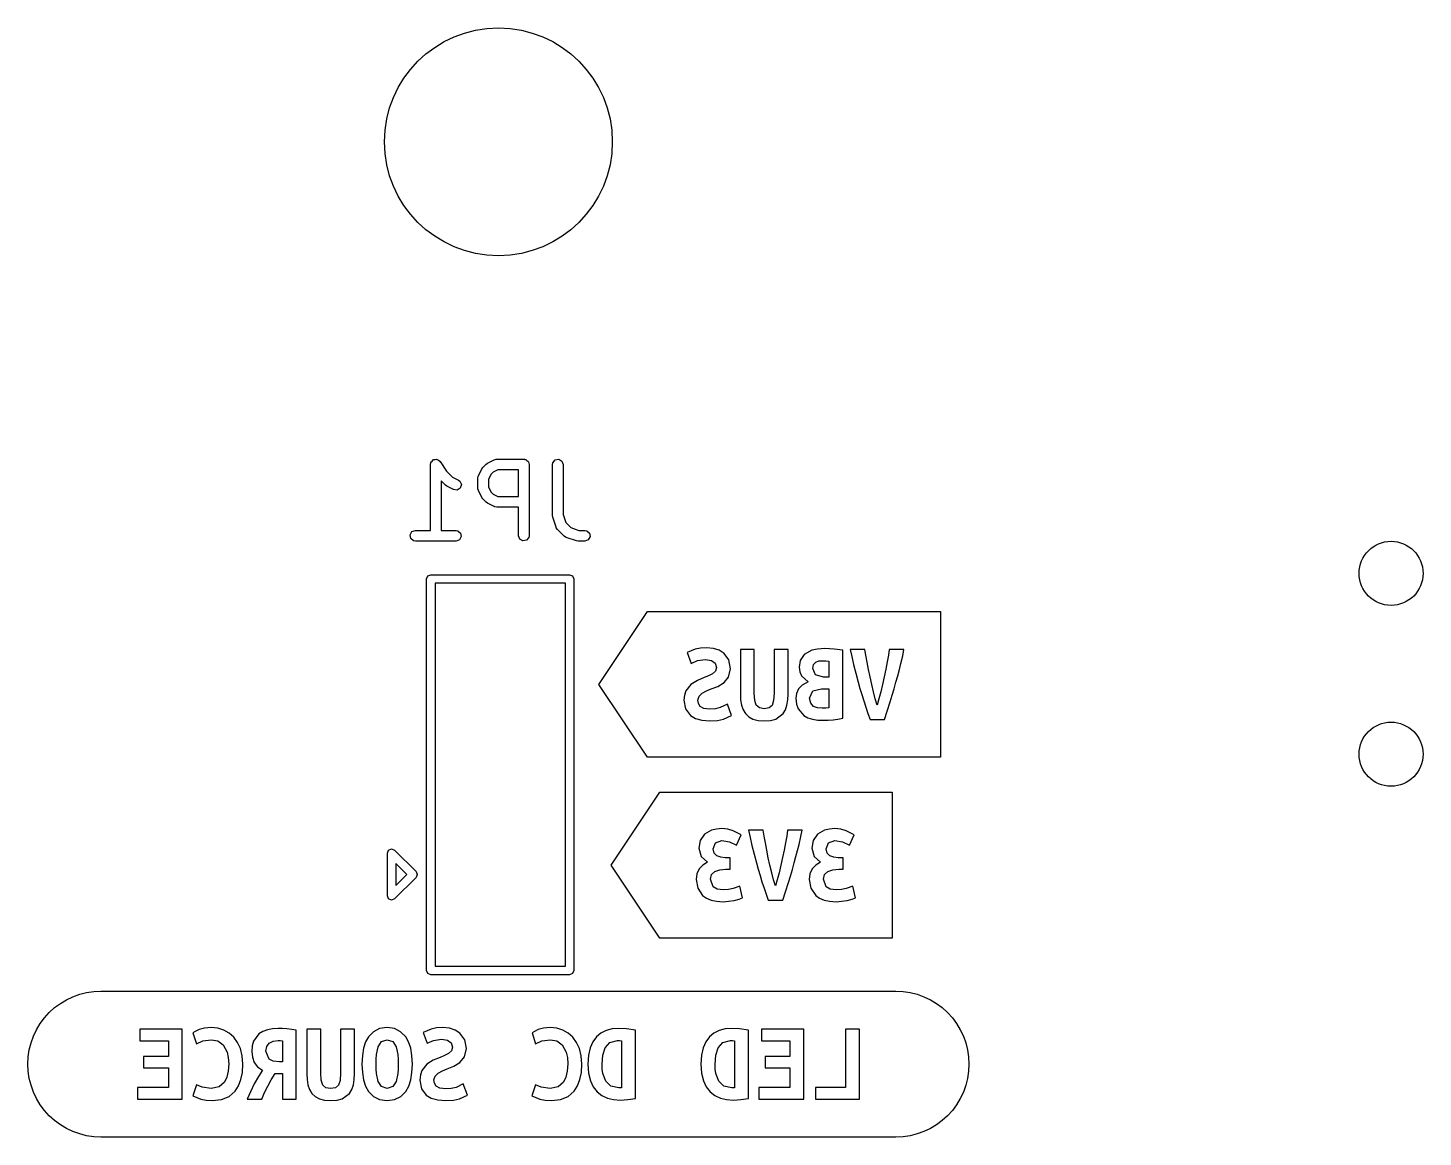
# Model space of a CAD drawing. Extents: x 15 to 417, y -138 to -107.
# Drawn here: x 31.49 to 51.09, y -124.47 to -108.89 of the extents above; entities that cross this region are included whole.
import ezdxf

# ---------------------------------------------------------------- set-up
doc = ezdxf.new("R2010")
doc.units = 0
doc.layers.add('BLACK', color=7, linetype='CONTINUOUS')

msp = doc.modelspace()

# ---------------------------------------------------------------- linework, layer by layer
at = {"layer": 'BLACK', "linetype": 'CONTINUOUS'}
for p, q in [((37.144, -115.022), (37.1486, -114.997)), ((37.144, -115.947), (37.144, -115.022)), ((37.1486, -114.997), (37.1513, -114.993)), ((37.1513, -114.993), (37.1518, -114.989)), ((37.1518, -114.989), (37.1676, -114.974)), ((37.1676, -114.974), (37.1815, -114.957)), ((37.1815, -114.957), (37.1858, -114.957)), ((37.1858, -114.957), (37.1889, -114.954)), ((37.1889, -114.954), (37.2106, -114.952)), ((37.2106, -114.952), (37.2321, -114.949)), ((37.2321, -114.949), (37.2358, -114.951)), ((37.2358, -114.951), (37.2401, -114.95)), ((37.2401, -114.95), (37.2576, -114.963)), ((37.2576, -114.963), (37.2765, -114.974)), ((37.2765, -114.974), (37.278, -114.978)), ((37.278, -114.978), (37.2815, -114.981)), ((37.2815, -114.981), (37.3726, -115.117)), ((37.8803, -115.065), (37.9279, -115.017)), ((37.9279, -115.017), (37.9463, -115.004)), ((37.9463, -115.004), (37.9474, -115.003)), ((37.9474, -115.003), (38.0426, -114.955)), ((38.0426, -114.955), (38.0676, -114.948)), ((38.0676, -114.948), (38.072, -114.949)), ((38.072, -114.949), (38.0762, -114.947)), ((38.0762, -114.947), (38.4571, -114.947)), ((38.4571, -114.947), (38.4669, -114.949)), ((38.4669, -114.949), (38.4702, -114.949)), ((38.4702, -114.949), (38.4731, -114.95)), ((38.4731, -114.95), (38.4828, -114.952)), ((38.4828, -114.952), (38.4977, -114.964)), ((38.4977, -114.964), (38.5146, -114.974)), ((38.5146, -114.974), (38.5169, -114.981)), ((38.5169, -114.981), (38.5221, -114.985)), ((38.5221, -114.985), (38.5255, -115.004)), ((38.5255, -115.004), (38.5321, -115.022)), ((38.5321, -115.022), (38.5321, -116.022)), ((38.8583, -115.022), (38.8629, -114.997)), ((38.8583, -115.737), (38.8583, -115.022)), ((38.8629, -114.997), (38.8958, -114.957)), ((38.8958, -114.957), (38.9464, -114.949)), ((38.9464, -114.949), (38.9908, -114.974)), ((38.9908, -114.974), (39.0083, -115.022)), ((39.0083, -115.022), (39.0083, -115.724)), ((37.3726, -115.117), (37.4539, -115.199)), ((37.4539, -115.199), (37.5383, -115.241)), ((37.8107, -115.213), (37.8152, -115.187)), ((37.8107, -115.356), (37.8107, -115.213)), ((37.8152, -115.187), (37.8181, -115.184)), ((37.8181, -115.184), (37.8186, -115.179)), ((37.8186, -115.179), (37.8663, -115.084)), ((37.8663, -115.084), (37.8796, -115.066)), ((37.8796, -115.066), (37.8803, -115.065)), ((37.995, -115.162), (37.9607, -115.231)), ((37.9607, -115.231), (37.9607, -115.338)), ((38.0254, -115.132), (37.995, -115.162)), ((38.0939, -115.097), (38.0254, -115.132)), ((38.3821, -115.097), (38.0939, -115.097)), ((38.3821, -115.471), (38.3821, -115.097)), ((37.3565, -115.314), (37.294, -115.251)), ((37.294, -115.251), (37.294, -115.947)), ((37.358, -115.314), (37.3565, -115.314)), ((37.376, -115.328), (37.358, -115.314)), ((37.4712, -115.375), (37.376, -115.328)), ((37.5222, -115.381), (37.4712, -115.375)), ((37.565, -115.353), (37.5222, -115.381)), ((37.5383, -115.241), (37.5592, -115.257)), ((37.5592, -115.257), (37.5796, -115.304)), ((37.5796, -115.304), (37.565, -115.353)), ((37.8122, -115.36), (37.8107, -115.356)), ((37.8112, -115.364), (37.8122, -115.36)), ((37.8186, -115.389), (37.8112, -115.364)), ((37.8663, -115.484), (37.8186, -115.389)), ((37.9607, -115.338), (37.995, -115.407)), ((37.995, -115.407), (38.0254, -115.437)), ((37.8674, -115.486), (37.8663, -115.484)), ((37.8803, -115.504), (37.8674, -115.486)), ((37.9279, -115.552), (37.8803, -115.504)), ((37.9294, -115.552), (37.9279, -115.552)), ((37.9474, -115.566), (37.9294, -115.552)), ((38.0426, -115.613), (37.9474, -115.566)), ((38.0254, -115.437), (38.0939, -115.471)), ((38.0471, -115.614), (38.0426, -115.613)), ((38.0505, -115.617), (38.0471, -115.614)), ((38.0762, -115.621), (38.0505, -115.617)), ((38.3821, -115.621), (38.0762, -115.621)), ((38.0939, -115.471), (38.3821, -115.471)), ((38.3821, -116.022), (38.3821, -115.621)), ((38.8589, -115.738), (38.8583, -115.737)), ((38.8622, -115.76), (38.8589, -115.738)), ((38.9098, -115.903), (38.8622, -115.76)), ((39.0083, -115.724), (39.0465, -115.839)), ((36.8595, -116.009), (36.8851, -115.965)), ((36.8684, -116.06), (36.8595, -116.009)), ((36.8851, -115.965), (36.9333, -115.947)), ((36.9333, -115.947), (37.144, -115.947)), ((37.294, -115.947), (37.5048, -115.947)), ((37.5048, -115.947), (37.5304, -115.952)), ((37.5304, -115.952), (37.5697, -115.985)), ((37.5697, -115.985), (37.5786, -116.035)), ((38.9126, -115.907), (38.9098, -115.903)), ((38.913, -115.911), (38.9126, -115.907)), ((38.9279, -115.933), (38.913, -115.911)), ((39.0232, -116.028), (38.9279, -115.933)), ((39.0465, -115.839), (39.1167, -115.909)), ((39.1167, -115.909), (39.2312, -115.947)), ((39.2312, -115.947), (39.3143, -115.947)), ((39.3143, -115.947), (39.3399, -115.952)), ((39.3399, -115.952), (39.3792, -115.985)), ((39.3792, -115.985), (39.3881, -116.035)), ((36.9077, -116.093), (36.8684, -116.06)), ((36.9333, -116.097), (36.9077, -116.093)), ((37.5048, -116.097), (36.9333, -116.097)), ((37.553, -116.08), (37.5048, -116.097)), ((37.5786, -116.035), (37.553, -116.08)), ((38.3997, -116.071), (38.3821, -116.022)), ((38.4441, -116.096), (38.3997, -116.071)), ((38.4946, -116.087), (38.4441, -116.096)), ((38.5276, -116.048), (38.4946, -116.087)), ((38.5321, -116.022), (38.5276, -116.048)), ((39.0272, -116.03), (39.0232, -116.028)), ((39.0296, -116.034), (39.0272, -116.03)), ((39.0525, -116.046), (39.0296, -116.034)), ((39.1953, -116.094), (39.0525, -116.046)), ((39.197, -116.093), (39.1953, -116.094)), ((39.219, -116.097), (39.197, -116.093)), ((39.3143, -116.097), (39.219, -116.097)), ((39.3625, -116.08), (39.3143, -116.097)), ((39.3881, -116.035), (39.3625, -116.08)), ((37.09, -116.63), (37.1076, -116.588)), ((37.1076, -116.588), (37.15, -116.57)), ((37.15, -116.57), (39.1, -116.57)), ((39.1, -116.57), (39.1424, -116.588)), ((39.1424, -116.588), (39.16, -116.63)), ((37.09, -122.13), (37.09, -116.63)), ((37.21, -116.69), (37.21, -122.07)), ((39.04, -116.69), (37.21, -116.69)), ((39.04, -122.07), (39.04, -116.69)), ((39.16, -116.63), (39.16, -122.13)), ((39.5101, -118.11), (40.1937, -117.085)), ((40.1937, -117.085), (44.3099, -117.085)), ((44.3099, -117.085), (44.3099, -119.135)), ((40.8643, -117.618), (40.7508, -117.664)), ((40.7508, -117.664), (40.808, -117.815)), ((40.808, -117.815), (40.8961, -117.777)), ((40.9375, -117.602), (40.8643, -117.618)), ((40.8961, -117.777), (41.008, -117.761)), ((41.0223, -117.597), (40.9375, -117.602)), ((41.008, -117.761), (41.0944, -117.773)), ((41.1196, -117.606), (41.0223, -117.597)), ((41.0944, -117.773), (41.1463, -117.811)), ((41.2018, -117.632), (41.1196, -117.606)), ((41.2691, -117.675), (41.2018, -117.632)), ((41.3364, -117.768), (41.2691, -117.675)), ((41.3588, -117.891), (41.3364, -117.768)), ((41.4985, -117.619), (41.4985, -118.247)), ((41.6938, -117.619), (41.4985, -117.619)), ((41.6938, -118.232), (41.6938, -117.619)), ((42.1685, -117.619), (41.9716, -117.619)), ((41.9716, -117.619), (41.9716, -118.234)), ((42.1685, -118.247), (42.1685, -117.619)), ((42.3399, -117.775), (42.3256, -117.867)), ((42.3939, -117.692), (42.3399, -117.775)), ((42.5034, -117.631), (42.3939, -117.692)), ((42.5836, -117.614), (42.5034, -117.631)), ((42.5574, -117.798), (42.6018, -117.782)), ((42.6844, -117.608), (42.5836, -117.614)), ((42.6018, -117.782), (42.6542, -117.778)), ((42.6542, -117.778), (42.7003, -117.78)), ((42.8162, -117.615), (42.6844, -117.608)), ((42.7003, -117.78), (42.7431, -117.785)), ((42.7431, -117.785), (42.7431, -118.01)), ((42.9384, -117.632), (42.8162, -117.615)), ((42.9384, -118.586), (42.9384, -117.632)), ((43.248, -117.619), (43.0432, -117.619)), ((43.0432, -117.619), (43.0644, -117.72)), ((43.0644, -117.72), (43.09, -117.832)), ((43.2622, -117.702), (43.248, -117.619)), ((43.2797, -117.797), (43.2622, -117.702)), ((43.5789, -117.702), (43.5623, -117.796)), ((43.5909, -117.619), (43.5789, -117.702)), ((43.7972, -117.619), (43.5909, -117.619)), ((43.7528, -117.819), (43.779, -117.708)), ((43.779, -117.708), (43.7972, -117.619)), ((41.1072, -117.962), (41.0516, -117.991)), ((41.1477, -117.923), (41.1072, -117.962)), ((41.1463, -117.811), (41.1636, -117.873)), ((41.1636, -117.873), (41.1477, -117.923)), ((41.3334, -118.008), (41.3588, -117.891)), ((42.3256, -117.867), (42.3341, -117.933)), ((42.3341, -117.933), (42.3597, -117.991)), ((42.5161, -117.888), (42.5272, -117.831)), ((42.5542, -117.977), (42.5161, -117.888)), ((42.5272, -117.831), (42.5574, -117.798)), ((42.6669, -118.01), (42.5542, -117.977)), ((43.09, -117.832), (43.1198, -117.953)), ((43.1198, -117.953), (43.1535, -118.079)), ((43.2995, -117.9), (43.2797, -117.797)), ((43.321, -118.006), (43.2995, -117.9)), ((43.5422, -117.899), (43.5202, -118.004)), ((43.5623, -117.796), (43.5422, -117.899)), ((43.709, -117.989), (43.7318, -117.903)), ((43.7318, -117.903), (43.7528, -117.819)), ((40.1937, -119.135), (39.5101, -118.11)), ((40.8024, -118.111), (40.7334, -118.2)), ((40.8945, -118.054), (40.8024, -118.111)), ((40.9905, -118.015), (40.8945, -118.054)), ((41.0516, -117.991), (40.9905, -118.015)), ((41.0239, -118.203), (41.0905, -118.175)), ((41.0905, -118.175), (41.1826, -118.139)), ((41.1826, -118.139), (41.2691, -118.086)), ((41.2691, -118.086), (41.3334, -118.008)), ((42.3153, -118.175), (42.2885, -118.239)), ((42.3671, -118.12), (42.3153, -118.175)), ((42.3597, -117.991), (42.451, -118.077)), ((42.451, -118.077), (42.3671, -118.12)), ((42.5169, -118.203), (42.6384, -118.172)), ((42.6384, -118.172), (42.7431, -118.172)), ((42.7431, -118.01), (42.6669, -118.01)), ((42.7431, -118.172), (42.7431, -118.439)), ((43.1535, -118.079), (43.1781, -118.166)), ((43.1781, -118.166), (43.2043, -118.254)), ((43.344, -118.112), (43.321, -118.006)), ((43.3686, -118.217), (43.344, -118.112)), ((43.4964, -118.111), (43.471, -118.216)), ((43.5202, -118.004), (43.4964, -118.111)), ((43.6316, -118.262), (43.6586, -118.171)), ((43.6586, -118.171), (43.6845, -118.079)), ((43.6845, -118.079), (43.709, -117.989)), ((40.7131, -118.26), (40.7064, -118.334)), ((40.7064, -118.334), (40.7288, -118.456)), ((40.7334, -118.2), (40.7131, -118.26)), ((40.9016, -118.332), (40.9191, -118.278)), ((40.9088, -118.379), (40.9016, -118.332)), ((40.9191, -118.278), (40.9635, -118.236)), ((40.9635, -118.236), (41.0239, -118.203)), ((41.4985, -118.247), (41.5025, -118.328)), ((41.5025, -118.328), (41.5144, -118.402)), ((41.7001, -118.336), (41.6938, -118.232)), ((41.7224, -118.404), (41.7001, -118.336)), ((41.9653, -118.338), (41.9438, -118.405)), ((41.9716, -118.234), (41.9653, -118.338)), ((42.1526, -118.402), (42.1645, -118.328)), ((42.1645, -118.328), (42.1685, -118.247)), ((42.2885, -118.239), (42.2796, -118.305)), ((42.2796, -118.305), (42.2871, -118.387)), ((42.4717, -118.305), (42.5169, -118.203)), ((42.4875, -118.376), (42.4717, -118.305)), ((43.2043, -118.254), (43.2321, -118.343)), ((43.2321, -118.343), (43.261, -118.431)), ((43.394, -118.315), (43.3686, -118.217)), ((43.4194, -118.402), (43.394, -118.315)), ((43.445, -118.314), (43.4194, -118.402)), ((43.471, -118.216), (43.445, -118.314)), ((43.5619, -118.485), (43.6036, -118.354)), ((43.6036, -118.354), (43.6316, -118.262)), ((40.7288, -118.456), (40.7961, -118.547)), ((40.7961, -118.547), (40.8662, -118.589)), ((40.935, -118.42), (40.9088, -118.379)), ((40.9866, -118.449), (40.935, -118.42)), ((41.0683, -118.459), (40.9866, -118.449)), ((41.1475, -118.454), (41.0683, -118.459)), ((41.2136, -118.437), (41.1475, -118.454)), ((41.316, -118.389), (41.2136, -118.437)), ((41.2636, -118.597), (41.3731, -118.548)), ((41.3731, -118.548), (41.316, -118.389)), ((41.5144, -118.402), (41.5362, -118.467)), ((41.5362, -118.467), (41.57, -118.521)), ((41.57, -118.521), (41.616, -118.565)), ((41.616, -118.565), (41.6747, -118.597)), ((41.7652, -118.442), (41.7224, -118.404)), ((41.8335, -118.453), (41.7652, -118.442)), ((41.9018, -118.442), (41.8335, -118.453)), ((41.9438, -118.405), (41.9018, -118.442)), ((41.9962, -118.597), (42.0986, -118.521)), ((42.0986, -118.521), (42.1311, -118.467)), ((42.1311, -118.467), (42.1526, -118.402)), ((42.2871, -118.387), (42.3097, -118.454)), ((42.3097, -118.454), (42.3915, -118.549)), ((42.3915, -118.549), (42.4479, -118.58)), ((42.528, -118.419), (42.4875, -118.376)), ((42.5844, -118.439), (42.528, -118.419)), ((42.6495, -118.445), (42.5844, -118.439)), ((42.6979, -118.443), (42.6495, -118.445)), ((42.7431, -118.439), (42.6979, -118.443)), ((43.261, -118.431), (43.2906, -118.518)), ((43.2906, -118.518), (43.321, -118.602)), ((43.5226, -118.602), (43.5619, -118.485)), ((40.8662, -118.589), (40.9569, -118.614)), ((40.9569, -118.614), (41.0683, -118.623)), ((41.0683, -118.623), (41.1783, -118.616)), ((41.1783, -118.616), (41.2636, -118.597)), ((41.6747, -118.597), (41.7478, -118.616)), ((41.7478, -118.616), (41.8367, -118.623)), ((41.8367, -118.623), (41.9242, -118.616)), ((41.9242, -118.616), (41.9962, -118.597)), ((42.4479, -118.58), (42.5137, -118.6)), ((42.5137, -118.6), (42.587, -118.611)), ((42.587, -118.611), (42.6653, -118.615)), ((42.6653, -118.615), (42.7316, -118.613)), ((42.7316, -118.613), (42.8003, -118.608)), ((42.8003, -118.608), (42.8697, -118.599)), ((42.8697, -118.599), (42.9384, -118.586)), ((43.321, -118.602), (43.5226, -118.602)), ((44.3099, -119.135), (40.1937, -119.135)), ((39.6824, -120.65), (40.366, -119.625)), ((40.366, -119.625), (43.6296, -119.625)), ((43.6296, -119.625), (43.6296, -121.675)), ((41.239, -120.137), (41.1618, -120.142)), ((41.3233, -120.145), (41.239, -120.137)), ((42.8265, -120.137), (42.7493, -120.142)), ((42.9108, -120.145), (42.8265, -120.137)), ((40.9358, -120.304), (40.9167, -120.413)), ((40.9945, -120.216), (40.9358, -120.304)), ((41.0953, -120.158), (40.9945, -120.216)), ((41.1618, -120.142), (41.0953, -120.158)), ((41.1477, -120.335), (41.2374, -120.304)), ((41.2374, -120.304), (41.3477, -120.322)), ((41.3985, -120.167), (41.3233, -120.145)), ((41.3477, -120.322), (41.4422, -120.367)), ((41.512, -120.225), (41.3985, -120.167)), ((41.4422, -120.367), (41.512, -120.225)), ((41.6136, -120.159), (41.6349, -120.26)), ((41.8184, -120.159), (41.6136, -120.159)), ((41.6349, -120.26), (41.6605, -120.372)), ((41.8327, -120.242), (41.8184, -120.159)), ((41.8502, -120.337), (41.8327, -120.242)), ((42.1494, -120.242), (42.1327, -120.336)), ((42.1613, -120.159), (42.1494, -120.242)), ((42.3677, -120.159), (42.1613, -120.159)), ((42.3232, -120.359), (42.3494, -120.248)), ((42.3494, -120.248), (42.3677, -120.159)), ((42.5233, -120.304), (42.5042, -120.413)), ((42.582, -120.216), (42.5233, -120.304)), ((42.6828, -120.158), (42.582, -120.216)), ((42.7493, -120.142), (42.6828, -120.158)), ((42.7352, -120.335), (42.8249, -120.304)), ((42.8249, -120.304), (42.9352, -120.322)), ((42.986, -120.167), (42.9108, -120.145)), ((42.9352, -120.322), (43.0297, -120.367)), ((43.0995, -120.225), (42.986, -120.167)), ((43.0297, -120.367), (43.0995, -120.225)), ((36.54, -120.48), (36.5576, -120.438)), ((36.54, -121.08), (36.54, -120.48)), ((36.5576, -120.438), (36.6, -120.42)), ((36.6, -120.42), (36.6424, -120.438)), ((36.6424, -120.438), (36.9424, -120.738)), ((40.9167, -120.413), (40.95, -120.526)), ((40.95, -120.526), (41.0389, -120.609)), ((41.1151, -120.42), (41.1477, -120.335)), ((41.1302, -120.48), (41.1151, -120.42)), ((41.1691, -120.518), (41.1302, -120.48)), ((41.2231, -120.539), (41.1691, -120.518)), ((41.6605, -120.372), (41.6902, -120.493)), ((41.6902, -120.493), (41.724, -120.619)), ((41.87, -120.44), (41.8502, -120.337)), ((41.8914, -120.546), (41.87, -120.44)), ((42.1127, -120.439), (42.0907, -120.544)), ((42.1327, -120.336), (42.1127, -120.439)), ((42.255, -120.619), (42.2795, -120.529)), ((42.2795, -120.529), (42.3022, -120.443)), ((42.3022, -120.443), (42.3232, -120.359)), ((42.5042, -120.413), (42.5375, -120.526)), ((42.5375, -120.526), (42.6264, -120.609)), ((42.7026, -120.42), (42.7352, -120.335)), ((42.7177, -120.48), (42.7026, -120.42)), ((42.7566, -120.518), (42.7177, -120.48)), ((42.8106, -120.539), (42.7566, -120.518)), ((36.8151, -120.78), (36.66, -120.625)), ((36.66, -120.625), (36.66, -120.935)), ((40.366, -121.675), (39.6824, -120.65)), ((40.9207, -120.702), (40.8891, -120.77)), ((40.9713, -120.648), (40.9207, -120.702)), ((41.0389, -120.609), (40.9713, -120.648)), ((41.139, -120.738), (41.2092, -120.715)), ((41.2092, -120.715), (41.2961, -120.707)), ((41.2834, -120.545), (41.2231, -120.539)), ((41.3564, -120.545), (41.2834, -120.545)), ((41.2961, -120.707), (41.3564, -120.707)), ((41.3564, -120.707), (41.3564, -120.545)), ((41.724, -120.619), (41.7486, -120.706)), ((41.7486, -120.706), (41.7748, -120.794)), ((41.9145, -120.652), (41.8914, -120.546)), ((41.9391, -120.757), (41.9145, -120.652)), ((42.0669, -120.651), (42.0415, -120.756)), ((42.0907, -120.544), (42.0669, -120.651)), ((42.2021, -120.802), (42.229, -120.711)), ((42.229, -120.711), (42.255, -120.619)), ((42.5082, -120.702), (42.4766, -120.77)), ((42.5588, -120.648), (42.5082, -120.702)), ((42.6264, -120.609), (42.5588, -120.648)), ((42.7265, -120.738), (42.7967, -120.715)), ((42.7967, -120.715), (42.8836, -120.707)), ((42.8709, -120.545), (42.8106, -120.539)), ((42.9439, -120.545), (42.8709, -120.545)), ((42.8836, -120.707), (42.9439, -120.707)), ((42.9439, -120.707), (42.9439, -120.545)), ((36.9424, -120.822), (36.6424, -121.122)), ((36.66, -120.935), (36.8151, -120.78)), ((36.9424, -120.738), (36.96, -120.78)), ((36.96, -120.78), (36.9424, -120.822)), ((40.8891, -120.77), (40.8786, -120.85)), ((40.8786, -120.85), (40.9008, -120.975)), ((41.077, -120.847), (41.0925, -120.781)), ((41.1175, -120.953), (41.077, -120.847)), ((41.0925, -120.781), (41.139, -120.738)), ((41.7748, -120.794), (41.8025, -120.883)), ((41.8025, -120.883), (41.8315, -120.971)), ((41.9645, -120.855), (41.9391, -120.757)), ((41.9899, -120.942), (41.9645, -120.855)), ((42.0155, -120.854), (41.9899, -120.942)), ((42.0415, -120.756), (42.0155, -120.854)), ((42.1323, -121.025), (42.174, -120.894)), ((42.174, -120.894), (42.2021, -120.802)), ((42.4766, -120.77), (42.4661, -120.85)), ((42.4661, -120.85), (42.4883, -120.975)), ((42.6645, -120.847), (42.68, -120.781)), ((42.705, -120.953), (42.6645, -120.847)), ((42.68, -120.781), (42.7265, -120.738)), ((36.5576, -121.122), (36.54, -121.08)), ((40.9008, -120.975), (40.9691, -121.075)), ((40.9691, -121.075), (41.0215, -121.112)), ((41.0215, -121.112), (41.0866, -121.14)), ((41.1729, -120.985), (41.1175, -120.953)), ((41.258, -120.996), (41.1729, -120.985)), ((41.3332, -120.992), (41.258, -120.996)), ((41.3969, -120.979), (41.3332, -120.992)), ((41.4914, -120.945), (41.3969, -120.979)), ((41.4803, -121.126), (41.5295, -121.109)), ((41.5295, -121.109), (41.4914, -120.945)), ((41.8315, -120.971), (41.8611, -121.058)), ((41.8611, -121.058), (41.8914, -121.142)), ((42.093, -121.142), (42.1323, -121.025)), ((42.4883, -120.975), (42.5566, -121.075)), ((42.5566, -121.075), (42.609, -121.112)), ((42.609, -121.112), (42.6741, -121.14)), ((42.7604, -120.985), (42.705, -120.953)), ((42.8455, -120.996), (42.7604, -120.985)), ((42.9207, -120.992), (42.8455, -120.996)), ((42.9844, -120.979), (42.9207, -120.992)), ((43.0789, -120.945), (42.9844, -120.979)), ((43.0678, -121.126), (43.117, -121.109)), ((43.117, -121.109), (43.0789, -120.945)), ((36.6, -121.14), (36.5576, -121.122)), ((36.6424, -121.122), (36.6, -121.14)), ((41.0866, -121.14), (41.1648, -121.157)), ((41.1648, -121.157), (41.2564, -121.163)), ((41.2564, -121.163), (41.3334, -121.157)), ((41.3334, -121.157), (41.4112, -121.144)), ((41.4112, -121.144), (41.4803, -121.126)), ((41.8914, -121.142), (42.093, -121.142)), ((42.6741, -121.14), (42.7523, -121.157)), ((42.7523, -121.157), (42.8439, -121.163)), ((42.8439, -121.163), (42.9209, -121.157)), ((42.9209, -121.157), (42.9987, -121.144)), ((42.9987, -121.144), (43.0678, -121.126)), ((43.6296, -121.675), (40.366, -121.675)), ((37.21, -122.07), (39.04, -122.07)), ((37.1076, -122.172), (37.09, -122.13)), ((37.15, -122.19), (37.1076, -122.172)), ((39.1, -122.19), (37.15, -122.19)), ((39.1424, -122.172), (39.1, -122.19)), ((39.16, -122.13), (39.1424, -122.172)), ((32.1237, -122.497), (32.2184, -122.463)), ((32.2184, -122.463), (32.3161, -122.438)), ((32.3161, -122.438), (32.4156, -122.424)), ((32.4156, -122.424), (32.5161, -122.419)), ((32.5161, -122.419), (43.6839, -122.419)), ((43.6839, -122.419), (43.7844, -122.424)), ((43.7844, -122.424), (43.8839, -122.438)), ((43.8839, -122.438), (43.9816, -122.463)), ((43.9816, -122.463), (44.0763, -122.497)), ((31.791, -122.719), (31.8656, -122.651)), ((31.8656, -122.651), (31.9464, -122.591)), ((31.9464, -122.591), (32.0327, -122.54)), ((32.0327, -122.54), (32.1237, -122.497)), ((44.0763, -122.497), (44.1673, -122.54)), ((44.1673, -122.54), (44.2536, -122.591)), ((44.2536, -122.591), (44.3344, -122.651)), ((44.3344, -122.651), (44.409, -122.719)), ((31.6118, -122.961), (31.6635, -122.874)), ((31.6635, -122.874), (31.7235, -122.793)), ((31.7235, -122.793), (31.791, -122.719)), ((44.409, -122.719), (44.4765, -122.793)), ((44.4765, -122.793), (44.5365, -122.874)), ((44.5365, -122.874), (44.5882, -122.961)), ((31.5349, -123.146), (31.5688, -123.052)), ((31.5688, -123.052), (31.6118, -122.961)), ((33.659, -122.953), (33.0637, -122.953)), ((33.0637, -122.953), (33.0637, -123.115)), ((33.659, -123.936), (33.659, -122.953)), ((33.8423, -122.984), (33.8098, -123.003)), ((33.8098, -123.003), (33.8606, -123.158)), ((33.8955, -122.96), (33.8423, -122.984)), ((33.9693, -122.94), (33.8955, -122.96)), ((34.0638, -122.931), (33.9693, -122.94)), ((34.1568, -122.94), (34.0638, -122.931)), ((34.2424, -122.965), (34.1568, -122.94)), ((34.3186, -123.007), (34.2424, -122.965)), ((34.3837, -123.065), (34.3186, -123.007)), ((34.4366, -123.139), (34.3837, -123.065)), ((34.7369, -123.02), (34.6615, -123.121)), ((34.7909, -122.986), (34.7369, -123.02)), ((34.8544, -122.961), (34.7909, -122.986)), ((34.9266, -122.947), (34.8544, -122.961)), ((35.0068, -122.942), (34.9266, -122.947)), ((35.0623, -122.944), (35.0068, -122.942)), ((35.129, -122.948), (35.0623, -122.944)), ((35.198, -122.956), (35.129, -122.948)), ((35.2608, -122.968), (35.198, -122.956)), ((35.2608, -123.936), (35.2608, -122.968)), ((35.4084, -122.953), (35.4084, -123.581)), ((35.6037, -122.953), (35.4084, -122.953)), ((35.6037, -123.566), (35.6037, -122.953)), ((36.0783, -122.953), (35.8815, -122.953)), ((35.8815, -122.953), (35.8815, -123.568)), ((36.0783, -123.581), (36.0783, -122.953)), ((36.2736, -123.061), (36.234, -123.133)), ((36.3431, -122.989), (36.2736, -123.061)), ((36.4309, -122.946), (36.3431, -122.989)), ((36.5371, -122.931), (36.4309, -122.946)), ((36.6401, -122.946), (36.5371, -122.931)), ((36.7269, -122.989), (36.6401, -122.946)), ((36.7975, -123.061), (36.7269, -122.989)), ((36.8384, -123.133), (36.7975, -123.061)), ((37.1554, -122.952), (37.0419, -122.998)), ((37.0419, -122.998), (37.0991, -123.149)), ((37.2287, -122.936), (37.1554, -122.952)), ((37.3134, -122.931), (37.2287, -122.936)), ((37.4107, -122.94), (37.3134, -122.931)), ((37.493, -122.966), (37.4107, -122.94)), ((37.5602, -123.009), (37.493, -122.966)), ((37.6275, -123.102), (37.5602, -123.009)), ((38.6048, -122.984), (38.5723, -123.003)), ((38.5723, -123.003), (38.6231, -123.158)), ((38.658, -122.96), (38.6048, -122.984)), ((38.7318, -122.94), (38.658, -122.96)), ((38.8263, -122.931), (38.7318, -122.94)), ((38.9193, -122.94), (38.8263, -122.931)), ((39.0049, -122.965), (38.9193, -122.94)), ((39.0811, -123.007), (39.0049, -122.965)), ((39.1462, -123.065), (39.0811, -123.007)), ((39.1991, -123.139), (39.1462, -123.065)), ((39.4756, -123.061), (39.4262, -123.13)), ((39.5373, -123.008), (39.4756, -123.061)), ((39.6113, -122.971), (39.5373, -123.008)), ((39.6956, -122.949), (39.6113, -122.971)), ((39.7883, -122.942), (39.6956, -122.949)), ((39.8978, -122.947), (39.7883, -122.942)), ((40.0233, -122.966), (39.8978, -122.947)), ((40.0233, -123.925), (40.0233, -122.966)), ((41.0631, -123.061), (41.0137, -123.13)), ((41.1248, -123.008), (41.0631, -123.061)), ((41.1988, -122.971), (41.1248, -123.008)), ((41.2831, -122.949), (41.1988, -122.971)), ((41.3758, -122.942), (41.2831, -122.949)), ((41.4853, -122.947), (41.3758, -122.942)), ((41.6108, -122.966), (41.4853, -122.947)), ((41.6108, -123.925), (41.6108, -122.966)), ((41.7949, -122.953), (41.7949, -123.115)), ((42.3902, -122.953), (41.7949, -122.953)), ((42.3902, -123.936), (42.3902, -122.953)), ((43.1713, -122.953), (42.9744, -122.953)), ((42.9744, -122.953), (42.9744, -123.774)), ((43.1713, -123.936), (43.1713, -122.953)), ((44.5882, -122.961), (44.6312, -123.052)), ((44.6312, -123.052), (44.6651, -123.146)), ((31.4956, -123.343), (31.5104, -123.244)), ((31.5104, -123.244), (31.5349, -123.146)), ((33.0637, -123.115), (33.4637, -123.115)), ((33.4637, -123.115), (33.4637, -123.336)), ((33.8606, -123.158), (33.9487, -123.118)), ((33.9487, -123.118), (34.067, -123.101)), ((34.067, -123.101), (34.1566, -123.118)), ((34.1566, -123.118), (34.2344, -123.173)), ((34.2344, -123.173), (34.29, -123.277)), ((34.4765, -123.227), (34.4366, -123.139)), ((34.5015, -123.329), (34.4765, -123.227)), ((34.6418, -123.187), (34.6353, -123.265)), ((34.6353, -123.265), (34.644, -123.346)), ((34.6615, -123.121), (34.6418, -123.187)), ((34.8337, -123.263), (34.8456, -123.196)), ((34.8782, -123.373), (34.8337, -123.263)), ((34.8456, -123.196), (34.8813, -123.149)), ((34.8813, -123.149), (34.9365, -123.121)), ((34.9365, -123.121), (35.0068, -123.112)), ((35.0068, -123.112), (35.0337, -123.113)), ((35.0337, -123.113), (35.0655, -123.117)), ((35.0655, -123.117), (35.0655, -123.412)), ((36.2057, -123.221), (36.1887, -123.325)), ((36.234, -123.133), (36.2057, -123.221)), ((36.3871, -123.31), (36.4093, -123.201)), ((36.4093, -123.201), (36.4561, -123.128)), ((36.4561, -123.128), (36.5371, -123.101)), ((36.5371, -123.101), (36.6181, -123.128)), ((36.6181, -123.128), (36.6649, -123.202)), ((36.6649, -123.202), (36.6871, -123.311)), ((36.8677, -123.221), (36.8384, -123.133)), ((36.8853, -123.325), (36.8677, -123.221)), ((37.0991, -123.149), (37.1872, -123.111)), ((37.1872, -123.111), (37.2991, -123.095)), ((37.2991, -123.095), (37.3855, -123.107)), ((37.3855, -123.107), (37.4374, -123.145)), ((37.4388, -123.257), (37.3983, -123.296)), ((37.4374, -123.145), (37.4547, -123.207)), ((37.4547, -123.207), (37.4388, -123.257)), ((37.6245, -123.342), (37.6499, -123.225)), ((37.6499, -123.225), (37.6275, -123.102)), ((38.6231, -123.158), (38.7112, -123.118)), ((38.7112, -123.118), (38.8295, -123.101)), ((38.8295, -123.101), (38.9191, -123.118)), ((38.9191, -123.118), (38.9969, -123.173)), ((38.9969, -123.173), (39.0525, -123.277)), ((39.239, -123.227), (39.1991, -123.139)), ((39.264, -123.329), (39.239, -123.227)), ((39.389, -123.216), (39.3658, -123.32)), ((39.4262, -123.13), (39.389, -123.216)), ((39.5661, -123.32), (39.5994, -123.214)), ((39.5994, -123.214), (39.6645, -123.14)), ((39.6645, -123.14), (39.7708, -123.112)), ((39.7708, -123.112), (39.7994, -123.113)), ((39.7994, -123.113), (39.828, -123.117)), ((39.828, -123.117), (39.828, -123.777)), ((40.9765, -123.216), (40.9533, -123.32)), ((41.0137, -123.13), (40.9765, -123.216)), ((41.1536, -123.32), (41.1869, -123.214)), ((41.1869, -123.214), (41.252, -123.14)), ((41.252, -123.14), (41.3583, -123.112)), ((41.3583, -123.112), (41.3869, -123.113)), ((41.3869, -123.113), (41.4155, -123.117)), ((41.4155, -123.117), (41.4155, -123.777)), ((41.7949, -123.115), (42.195, -123.115)), ((42.195, -123.115), (42.195, -123.336)), ((44.6651, -123.146), (44.6896, -123.244)), ((44.6896, -123.244), (44.7044, -123.343)), ((31.4907, -123.444), (31.4956, -123.343)), ((31.4956, -123.545), (31.4907, -123.444)), ((33.4637, -123.336), (33.116, -123.336)), ((33.116, -123.336), (33.116, -123.498)), ((34.29, -123.277), (34.3061, -123.35)), ((34.3114, -123.439), (34.305, -123.543)), ((34.3061, -123.35), (34.3114, -123.439)), ((34.5099, -123.444), (34.5015, -123.329)), ((34.503, -123.56), (34.5099, -123.444)), ((34.644, -123.346), (34.6702, -123.42)), ((34.6702, -123.42), (34.7166, -123.482)), ((34.9365, -123.403), (34.8782, -123.373)), ((35.0226, -123.412), (34.9365, -123.403)), ((35.0655, -123.412), (35.0226, -123.412)), ((36.1887, -123.325), (36.1831, -123.444)), ((36.1831, -123.444), (36.1888, -123.563)), ((36.3815, -123.444), (36.3829, -123.375)), ((36.3829, -123.513), (36.3815, -123.444)), ((36.3829, -123.375), (36.3871, -123.31)), ((36.6871, -123.311), (36.6913, -123.375)), ((36.6913, -123.375), (36.6927, -123.444)), ((36.6927, -123.444), (36.6913, -123.513)), ((36.8911, -123.444), (36.8853, -123.325)), ((36.8854, -123.563), (36.8911, -123.444)), ((37.0935, -123.445), (37.0245, -123.534)), ((37.1856, -123.388), (37.0935, -123.445)), ((37.2816, -123.349), (37.1856, -123.388)), ((37.3428, -123.325), (37.2816, -123.349)), ((37.3983, -123.296), (37.3428, -123.325)), ((37.4737, -123.473), (37.5602, -123.42)), ((37.5602, -123.42), (37.6245, -123.342)), ((39.0525, -123.277), (39.0686, -123.35)), ((39.0739, -123.439), (39.0675, -123.543)), ((39.0686, -123.35), (39.0739, -123.439)), ((39.2724, -123.444), (39.264, -123.329)), ((39.2655, -123.56), (39.2724, -123.444)), ((39.3658, -123.32), (39.3581, -123.444)), ((39.3581, -123.444), (39.3666, -123.57)), ((39.5565, -123.444), (39.5661, -123.32)), ((39.5595, -123.514), (39.5565, -123.444)), ((40.9533, -123.32), (40.9456, -123.444)), ((40.9456, -123.444), (40.9541, -123.57)), ((41.144, -123.444), (41.1536, -123.32)), ((41.147, -123.514), (41.144, -123.444)), ((42.195, -123.336), (41.8473, -123.336)), ((41.8473, -123.336), (41.8473, -123.498)), ((44.7044, -123.343), (44.7093, -123.444)), ((44.7093, -123.444), (44.7044, -123.545)), ((31.5104, -123.644), (31.4956, -123.545)), ((31.5349, -123.742), (31.5104, -123.644)), ((33.116, -123.498), (33.4637, -123.498)), ((33.4637, -123.498), (33.4637, -123.774)), ((34.2857, -123.629), (34.2535, -123.697)), ((34.305, -123.543), (34.2857, -123.629)), ((34.4483, -123.75), (34.4825, -123.662)), ((34.4825, -123.662), (34.503, -123.56)), ((34.7289, -123.618), (34.6702, -123.723)), ((34.7166, -123.482), (34.7861, -123.527)), ((34.7861, -123.527), (34.7289, -123.618)), ((34.8599, -123.753), (34.9101, -123.664)), ((34.9101, -123.664), (34.9639, -123.574)), ((34.9639, -123.574), (35.0655, -123.574)), ((35.0655, -123.574), (35.0655, -123.936)), ((35.4084, -123.581), (35.4124, -123.662)), ((35.4124, -123.662), (35.4243, -123.736)), ((35.61, -123.67), (35.6037, -123.566)), ((35.8815, -123.568), (35.8751, -123.672)), ((36.0624, -123.736), (36.0743, -123.662)), ((36.0743, -123.662), (36.0783, -123.581)), ((36.1888, -123.563), (36.2061, -123.667)), ((36.3871, -123.577), (36.3829, -123.513)), ((36.4093, -123.686), (36.3871, -123.577)), ((36.6871, -123.578), (36.6649, -123.687)), ((36.6913, -123.513), (36.6871, -123.578)), ((36.8683, -123.667), (36.8854, -123.563)), ((37.0042, -123.594), (36.9975, -123.668)), ((37.0245, -123.534), (37.0042, -123.594)), ((37.1927, -123.666), (37.2102, -123.612)), ((37.2102, -123.612), (37.2547, -123.57)), ((37.2547, -123.57), (37.315, -123.537)), ((37.315, -123.537), (37.3817, -123.509)), ((37.3817, -123.509), (37.4737, -123.473)), ((39.0482, -123.629), (39.016, -123.697)), ((39.0675, -123.543), (39.0482, -123.629)), ((39.2108, -123.75), (39.245, -123.662)), ((39.245, -123.662), (39.2655, -123.56)), ((39.3666, -123.57), (39.3922, -123.677)), ((39.5684, -123.578), (39.5595, -123.514)), ((39.6081, -123.684), (39.5684, -123.578)), ((40.9541, -123.57), (40.9797, -123.677)), ((41.1559, -123.578), (41.147, -123.514)), ((41.1956, -123.684), (41.1559, -123.578)), ((41.8473, -123.498), (42.195, -123.498)), ((42.195, -123.498), (42.195, -123.774)), ((44.6896, -123.644), (44.6651, -123.742)), ((44.7044, -123.545), (44.6896, -123.644)), ((31.5688, -123.836), (31.5349, -123.742)), ((31.6118, -123.927), (31.5688, -123.836)), ((33.4637, -123.774), (33.0287, -123.774)), ((33.0287, -123.774), (33.0287, -123.936)), ((33.8574, -123.735), (33.8082, -123.888)), ((33.9376, -123.769), (33.8574, -123.735)), ((34.0638, -123.787), (33.9376, -123.769)), ((34.1771, -123.764), (34.0638, -123.787)), ((34.2535, -123.697), (34.1771, -123.764)), ((34.3164, -123.897), (34.4003, -123.823)), ((34.4003, -123.823), (34.4483, -123.75)), ((34.6154, -123.832), (34.5702, -123.936)), ((34.6702, -123.723), (34.6154, -123.832)), ((34.775, -123.936), (34.8145, -123.843)), ((34.8145, -123.843), (34.8599, -123.753)), ((35.4243, -123.736), (35.4461, -123.801)), ((35.4461, -123.801), (35.4798, -123.855)), ((35.4798, -123.855), (35.5259, -123.899)), ((35.6322, -123.738), (35.61, -123.67)), ((35.6751, -123.776), (35.6322, -123.738)), ((35.7434, -123.787), (35.6751, -123.776)), ((35.8116, -123.776), (35.7434, -123.787)), ((35.8537, -123.739), (35.8116, -123.776)), ((35.8751, -123.672), (35.8537, -123.739)), ((35.9061, -123.931), (36.0085, -123.855)), ((36.0085, -123.855), (36.041, -123.801)), ((36.041, -123.801), (36.0624, -123.736)), ((36.2061, -123.667), (36.2349, -123.755)), ((36.2349, -123.755), (36.2752, -123.827)), ((36.2752, -123.827), (36.345, -123.899)), ((36.4569, -123.76), (36.4093, -123.686)), ((36.5371, -123.787), (36.4569, -123.76)), ((36.6181, -123.76), (36.5371, -123.787)), ((36.6649, -123.687), (36.6181, -123.76)), ((36.7299, -123.899), (36.7998, -123.827)), ((36.7998, -123.827), (36.8398, -123.755)), ((36.8398, -123.755), (36.8683, -123.667)), ((36.9975, -123.668), (37.0199, -123.79)), ((37.0199, -123.79), (37.0872, -123.881)), ((37.1999, -123.713), (37.1927, -123.666)), ((37.2261, -123.754), (37.1999, -123.713)), ((37.2777, -123.783), (37.2261, -123.754)), ((37.3594, -123.793), (37.2777, -123.783)), ((37.4386, -123.788), (37.3594, -123.793)), ((37.5047, -123.771), (37.4386, -123.788)), ((37.6071, -123.723), (37.5047, -123.771)), ((37.6642, -123.882), (37.6071, -123.723)), ((38.6199, -123.735), (38.5707, -123.888)), ((38.7001, -123.769), (38.6199, -123.735)), ((38.8263, -123.787), (38.7001, -123.769)), ((38.9396, -123.764), (38.8263, -123.787)), ((39.016, -123.697), (38.9396, -123.764)), ((39.0789, -123.897), (39.1628, -123.823)), ((39.1628, -123.823), (39.2108, -123.75)), ((39.3922, -123.677), (39.4329, -123.764)), ((39.4329, -123.764), (39.4867, -123.833)), ((39.4867, -123.833), (39.5528, -123.885)), ((39.6811, -123.754), (39.6081, -123.684)), ((39.7931, -123.779), (39.6811, -123.754)), ((39.8105, -123.779), (39.7931, -123.779)), ((39.828, -123.777), (39.8105, -123.779)), ((40.9797, -123.677), (41.0204, -123.764)), ((41.0204, -123.764), (41.0742, -123.833)), ((41.0742, -123.833), (41.1403, -123.885)), ((41.2687, -123.754), (41.1956, -123.684)), ((41.3806, -123.779), (41.2687, -123.754)), ((41.398, -123.779), (41.3806, -123.779)), ((41.4155, -123.777), (41.398, -123.779)), ((42.195, -123.774), (41.76, -123.774)), ((41.76, -123.774), (41.76, -123.936)), ((42.9744, -123.774), (42.5537, -123.774)), ((42.5537, -123.774), (42.5537, -123.936)), ((44.6312, -123.836), (44.5882, -123.927)), ((44.6651, -123.742), (44.6312, -123.836)), ((31.6635, -124.014), (31.6118, -123.927)), ((31.7235, -124.095), (31.6635, -124.014)), ((33.0287, -123.936), (33.659, -123.936)), ((33.8082, -123.888), (33.9201, -123.935)), ((33.9201, -123.935), (33.9961, -123.951)), ((33.9961, -123.951), (34.0828, -123.957)), ((34.0828, -123.957), (34.2105, -123.942)), ((34.2105, -123.942), (34.3164, -123.897)), ((34.5702, -123.936), (34.775, -123.936)), ((35.0655, -123.936), (35.2608, -123.936)), ((35.5259, -123.899), (35.5846, -123.931)), ((35.5846, -123.931), (35.6576, -123.95)), ((35.6576, -123.95), (35.7465, -123.957)), ((35.7465, -123.957), (35.834, -123.95)), ((35.834, -123.95), (35.9061, -123.931)), ((36.345, -123.899), (36.4318, -123.942)), ((36.4318, -123.942), (36.5355, -123.957)), ((36.5355, -123.957), (36.6418, -123.942)), ((36.6418, -123.942), (36.7299, -123.899)), ((37.0872, -123.881), (37.1573, -123.923)), ((37.1573, -123.923), (37.248, -123.948)), ((37.248, -123.948), (37.3594, -123.957)), ((37.3594, -123.957), (37.4694, -123.95)), ((37.4694, -123.95), (37.5547, -123.931)), ((37.5547, -123.931), (37.6642, -123.882)), ((38.5707, -123.888), (38.6826, -123.935)), ((38.6826, -123.935), (38.7586, -123.951)), ((38.7586, -123.951), (38.8453, -123.957)), ((38.8453, -123.957), (38.973, -123.942)), ((38.973, -123.942), (39.0789, -123.897)), ((39.5528, -123.885), (39.6303, -123.921)), ((39.6303, -123.921), (39.7179, -123.942)), ((39.7179, -123.942), (39.8137, -123.949)), ((39.8137, -123.949), (39.9161, -123.943)), ((39.9161, -123.943), (40.0233, -123.925)), ((41.1403, -123.885), (41.2178, -123.921)), ((41.2178, -123.921), (41.3054, -123.942)), ((41.3054, -123.942), (41.4012, -123.949)), ((41.4012, -123.949), (41.5036, -123.943)), ((41.5036, -123.943), (41.6108, -123.925)), ((41.76, -123.936), (42.3902, -123.936)), ((42.5537, -123.936), (43.1713, -123.936)), ((44.5365, -124.014), (44.4765, -124.095)), ((44.5882, -123.927), (44.5365, -124.014)), ((31.791, -124.169), (31.7235, -124.095)), ((31.8656, -124.237), (31.791, -124.169)), ((31.9464, -124.297), (31.8656, -124.237)), ((44.3344, -124.237), (44.2536, -124.297)), ((44.409, -124.169), (44.3344, -124.237)), ((44.4765, -124.095), (44.409, -124.169)), ((32.0327, -124.348), (31.9464, -124.297)), ((32.1237, -124.391), (32.0327, -124.348)), ((32.2184, -124.425), (32.1237, -124.391)), ((32.3161, -124.45), (32.2184, -124.425)), ((43.9816, -124.425), (43.8839, -124.45)), ((44.0763, -124.391), (43.9816, -124.425)), ((44.1673, -124.348), (44.0763, -124.391)), ((44.2536, -124.297), (44.1673, -124.348)), ((32.4156, -124.464), (32.3161, -124.45)), ((32.5161, -124.469), (32.4156, -124.464)), ((43.6839, -124.469), (32.5161, -124.469)), ((43.7844, -124.464), (43.6839, -124.469)), ((43.8839, -124.45), (43.7844, -124.464))]:
    msp.add_line(p, q, dxfattribs=at)
at = {"layer": 'BLACK'}
for centre, radius in [((38.1, -110.49), 1.6), ((50.639, -116.551), 0.45), ((50.639, -119.091), 0.45)]:
    msp.add_circle(centre, radius, dxfattribs=at)

doc.saveas('drawing.dxf')
